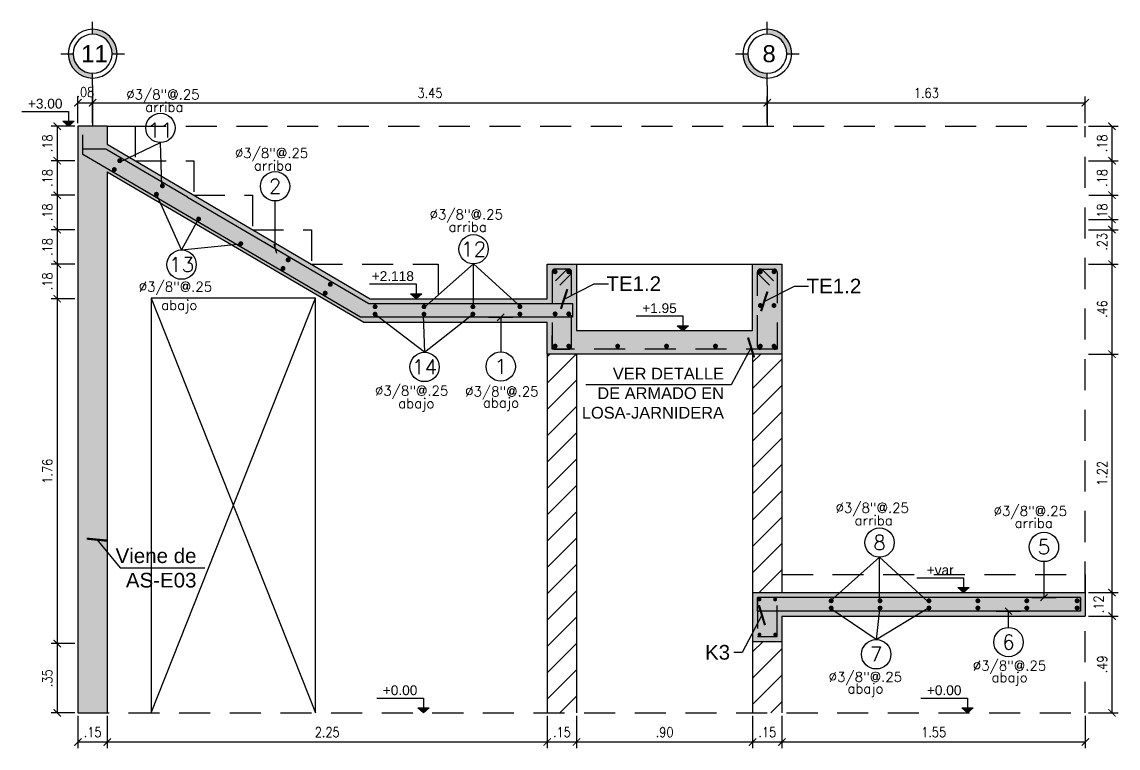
# Model space of a CAD drawing. Header units: millimetres. Extents: x -0.4 to 53.2, y 4.5 to 34.5.
# Drawn here: x 10.39 to 15.99, y 26.16 to 29.87 of the extents above; entities that cross this region are included whole.
import ezdxf
from ezdxf.enums import TextEntityAlignment as Align

# ---------------------------------------------------------------- set-up
doc = ezdxf.new("R2010")
doc.units = ezdxf.units.MM
doc.header["$LTSCALE"] = 0.05
doc.linetypes.add('DASHDOT2', pattern=[12.7, 6.35, -3.175, 0, -3.175])
doc.linetypes.add('HIDDEN2', pattern=[4.7625, 3.175, -1.5875])
for name, color, linetype in [('ACHURADO', 1, 'Continuous'), ('ACOTADO', 2, 'Continuous'), ('CANT_INVIS', 2, 'HIDDEN2'), ('CANT_VIS', 3, 'Continuous'), ('CONT_CORTE', 4, 'Continuous'), ('EJES', 1, 'DASHDOT2'), ('TEXTO_REFUERZO', 3, 'Continuous'), ('TXT_IND', 2, 'Continuous')]:
    doc.layers.add(name, color=color, linetype=linetype)
doc.styles.add('ACOTAMIENTOS', font='romans.shx', dxfattribs={"width": 0.85})
doc.styles.add('ARIAL', font='arial.ttf')
doc.styles.get("Standard").update_dxf_attribs({"font": 'romans.shx'})
doc.dimstyles.new('ACOTA_25', dxfattribs={"dimscale": 0.025, "dimtxt": 2, "dimasz": 1.5, "dimexe": 1.25, "dimexo": 0.625, "dimgap": 1, "dimtad": 1, "dimzin": 4, "dimdsep": 46, "dimtxsty": 'ACOTAMIENTOS', "dimblk1": 'ARCHTICK', "dimblk2": 'ARCHTICK', "dimsah": 1, "dimcen": 1.5, "dimclrd": 1, "dimclre": 1, "dimclrt": 256, "dimadec": 0, "dimazin": 0, "dimtfac": 1, "dimtofl": 0, "dimtmove": 2, "dimatfit": 3, "dimldrblk": 'ARCHTICK', "dimfxl": 0, "dimtolj": 1, "dimtzin": 0, "dimarcsym": 0})

# ---------------------------------------------------------------- blocks, each defined once
blk = doc.blocks.new('_ARCHTICK')
at = {"color": 0, "linetype": 'ByBlock', "const_width": 0.15}
blk.add_lwpolyline([(-0.5, -0.5), (0.5, 0.5)], dxfattribs=at)
blk = doc.blocks.new('*D297')
at = {"layer": 'ACOTADO', "color": 1, "lineweight": -2}
for p, q in [((10.6734, 26.3228), (10.6734, 26.1581)), ((10.8234, 26.3228), (10.8234, 26.1581)), ((10.6734, 26.1893), (10.8234, 26.1893))]:
    blk.add_line(p, q, dxfattribs=at)
at = {"layer": 'DEFPOINTS', "color": 0}
for p in [(10.6734, 26.3384), (10.8234, 26.3384), (10.8234, 26.1893)]:
    blk.add_point(p, dxfattribs=at)
at = {"layer": 'ACOTADO', "color": 1, "lineweight": -2, "xscale": 0.03750000000000001, "yscale": 0.03750000000000001, "zscale": 0.03750000000000001, "rotation": 180}
blk.add_blockref('_ARCHTICK', (10.6734, 26.1893), dxfattribs=at)
at = {"layer": 'ACOTADO', "color": 1, "lineweight": -2, "xscale": 0.03750000000000001, "yscale": 0.03750000000000001, "zscale": 0.03750000000000001}
blk.add_blockref('_ARCHTICK', (10.8234, 26.1893), dxfattribs=at)
at = {"layer": 'ACOTADO', "insert": (10.7484, 26.2393), "char_height": 0.05, "attachment_point": 5, "style": 'ACOTAMIENTOS'}
blk.add_mtext('\\A1;.15', dxfattribs=at)
blk = doc.blocks.new('*D298')
at = {"layer": 'ACOTADO', "color": 1, "lineweight": -2}
for p, q in [((10.8234, 26.3228), (10.8234, 26.1581)), ((13.0719, 26.3228), (13.0719, 26.1581)), ((10.8234, 26.1893), (13.0719, 26.1893))]:
    blk.add_line(p, q, dxfattribs=at)
at = {"layer": 'DEFPOINTS', "color": 0}
for p in [(10.8234, 26.3384), (13.0719, 26.3384), (13.0719, 26.1893)]:
    blk.add_point(p, dxfattribs=at)
at = {"layer": 'ACOTADO', "color": 1, "lineweight": -2, "xscale": 0.03750000000000001, "yscale": 0.03750000000000001, "zscale": 0.03750000000000001, "rotation": 180}
blk.add_blockref('_ARCHTICK', (10.8234, 26.1893), dxfattribs=at)
at = {"layer": 'ACOTADO', "color": 1, "lineweight": -2, "xscale": 0.03750000000000001, "yscale": 0.03750000000000001, "zscale": 0.03750000000000001}
blk.add_blockref('_ARCHTICK', (13.0719, 26.1893), dxfattribs=at)
at = {"layer": 'ACOTADO', "insert": (11.9476, 26.2393), "char_height": 0.05, "attachment_point": 5, "style": 'ACOTAMIENTOS'}
blk.add_mtext('\\A1;2.25', dxfattribs=at)
blk = doc.blocks.new('*D299')
at = {"layer": 'ACOTADO', "color": 1, "lineweight": -2}
for p, q in [((13.0719, 26.3228), (13.0719, 26.1581)), ((13.2219, 26.3228), (13.2219, 26.1581)), ((13.0719, 26.1893), (13.2219, 26.1893))]:
    blk.add_line(p, q, dxfattribs=at)
at = {"layer": 'DEFPOINTS', "color": 0}
for p in [(13.0719, 26.3384), (13.2219, 26.3384), (13.2219, 26.1893)]:
    blk.add_point(p, dxfattribs=at)
at = {"layer": 'ACOTADO', "color": 1, "lineweight": -2, "xscale": 0.03750000000000001, "yscale": 0.03750000000000001, "zscale": 0.03750000000000001, "rotation": 180}
blk.add_blockref('_ARCHTICK', (13.0719, 26.1893), dxfattribs=at)
at = {"layer": 'ACOTADO', "color": 1, "lineweight": -2, "xscale": 0.03750000000000001, "yscale": 0.03750000000000001, "zscale": 0.03750000000000001}
blk.add_blockref('_ARCHTICK', (13.2219, 26.1893), dxfattribs=at)
at = {"layer": 'ACOTADO', "insert": (13.1469, 26.2393), "char_height": 0.05, "attachment_point": 5, "style": 'ACOTAMIENTOS'}
blk.add_mtext('\\A1;.15', dxfattribs=at)
blk = doc.blocks.new('*D300')
at = {"layer": 'ACOTADO', "color": 1, "lineweight": -2}
for p, q in [((13.2219, 26.3228), (13.2219, 26.1581)), ((14.1221, 26.3228), (14.1221, 26.1581)), ((13.2219, 26.1893), (14.1221, 26.1893))]:
    blk.add_line(p, q, dxfattribs=at)
at = {"layer": 'DEFPOINTS', "color": 0}
for p in [(13.2219, 26.3384), (14.1221, 26.3384), (14.1221, 26.1893)]:
    blk.add_point(p, dxfattribs=at)
at = {"layer": 'ACOTADO', "color": 1, "lineweight": -2, "xscale": 0.03750000000000001, "yscale": 0.03750000000000001, "zscale": 0.03750000000000001, "rotation": 180}
blk.add_blockref('_ARCHTICK', (13.2219, 26.1893), dxfattribs=at)
at = {"layer": 'ACOTADO', "color": 1, "lineweight": -2, "xscale": 0.03750000000000001, "yscale": 0.03750000000000001, "zscale": 0.03750000000000001}
blk.add_blockref('_ARCHTICK', (14.1221, 26.1893), dxfattribs=at)
at = {"layer": 'ACOTADO', "insert": (13.672, 26.2393), "char_height": 0.05, "attachment_point": 5, "style": 'ACOTAMIENTOS'}
blk.add_mtext('\\A1;.90', dxfattribs=at)
blk = doc.blocks.new('*D301')
at = {"layer": 'ACOTADO', "color": 1, "lineweight": -2}
for p, q in [((14.1221, 26.3228), (14.1221, 26.1581)), ((14.2721, 26.3228), (14.2721, 26.1581)), ((14.1221, 26.1893), (14.2721, 26.1893))]:
    blk.add_line(p, q, dxfattribs=at)
at = {"layer": 'DEFPOINTS', "color": 0}
for p in [(14.1221, 26.3384), (14.2721, 26.3384), (14.2721, 26.1893)]:
    blk.add_point(p, dxfattribs=at)
at = {"layer": 'ACOTADO', "color": 1, "lineweight": -2, "xscale": 0.03750000000000001, "yscale": 0.03750000000000001, "zscale": 0.03750000000000001, "rotation": 180}
blk.add_blockref('_ARCHTICK', (14.1221, 26.1893), dxfattribs=at)
at = {"layer": 'ACOTADO', "color": 1, "lineweight": -2, "xscale": 0.03750000000000001, "yscale": 0.03750000000000001, "zscale": 0.03750000000000001}
blk.add_blockref('_ARCHTICK', (14.2721, 26.1893), dxfattribs=at)
at = {"layer": 'ACOTADO', "insert": (14.1971, 26.2393), "char_height": 0.05, "attachment_point": 5, "style": 'ACOTAMIENTOS'}
blk.add_mtext('\\A1;.15', dxfattribs=at)
blk = doc.blocks.new('*D302')
at = {"layer": 'ACOTADO', "color": 1, "lineweight": -2}
for p, q in [((14.2721, 26.3228), (14.2721, 26.1581)), ((15.8228, 26.3228), (15.8228, 26.1581)), ((14.2721, 26.1893), (15.8228, 26.1893))]:
    blk.add_line(p, q, dxfattribs=at)
at = {"layer": 'DEFPOINTS', "color": 0}
for p in [(14.2721, 26.3384), (15.8228, 26.3384), (15.8228, 26.1893)]:
    blk.add_point(p, dxfattribs=at)
at = {"layer": 'ACOTADO', "color": 1, "lineweight": -2, "xscale": 0.03750000000000001, "yscale": 0.03750000000000001, "zscale": 0.03750000000000001, "rotation": 180}
blk.add_blockref('_ARCHTICK', (14.2721, 26.1893), dxfattribs=at)
at = {"layer": 'ACOTADO', "color": 1, "lineweight": -2, "xscale": 0.03750000000000001, "yscale": 0.03750000000000001, "zscale": 0.03750000000000001}
blk.add_blockref('_ARCHTICK', (15.8228, 26.1893), dxfattribs=at)
at = {"layer": 'ACOTADO', "insert": (15.0475, 26.2393), "char_height": 0.05, "attachment_point": 5, "style": 'ACOTAMIENTOS'}
blk.add_mtext('\\A1;1.55', dxfattribs=at)
blk = doc.blocks.new('*D303')
at = {"layer": 'ACOTADO', "color": 1, "lineweight": -2}
for p, q in [((15.8384, 29.3384), (15.9902, 29.3384)), ((15.959, 29.3384), (15.959, 29.162)), ((15.8384, 29.162), (15.9902, 29.162))]:
    blk.add_line(p, q, dxfattribs=at)
at = {"layer": 'DEFPOINTS', "color": 0}
for p in [(15.8228, 29.3384), (15.8228, 29.162), (15.959, 29.162)]:
    blk.add_point(p, dxfattribs=at)
at = {"layer": 'ACOTADO', "color": 1, "lineweight": -2, "xscale": 0.03750000000000001, "yscale": 0.03750000000000001, "zscale": 0.03750000000000001}
for p, rotation in [((15.959, 29.3384), 90), ((15.959, 29.162), 270)]:
    blk.add_blockref('_ARCHTICK', p, dxfattribs=dict(at, rotation=rotation))
at = {"layer": 'ACOTADO', "insert": (15.909, 29.2502), "char_height": 0.05, "attachment_point": 5, "rotation": 90, "style": 'ACOTAMIENTOS'}
blk.add_mtext('\\A1;.18', dxfattribs=at)
blk = doc.blocks.new('*D225')
at = {"layer": 'ACOTADO', "color": 1, "lineweight": -2}
for p, q in [((15.8384, 29.162), (15.9902, 29.162)), ((15.959, 29.162), (15.959, 28.9856)), ((15.8413, 28.9856), (15.9902, 28.9856))]:
    blk.add_line(p, q, dxfattribs=at)
at = {"layer": 'DEFPOINTS', "color": 0}
for p in [(15.8228, 29.162), (15.8257, 28.9856), (15.959, 28.9856)]:
    blk.add_point(p, dxfattribs=at)
at = {"layer": 'ACOTADO', "color": 1, "lineweight": -2, "xscale": 0.03750000000000001, "yscale": 0.03750000000000001, "zscale": 0.03750000000000001}
for p, rotation in [((15.959, 29.162), 90), ((15.959, 28.9856), 270)]:
    blk.add_blockref('_ARCHTICK', p, dxfattribs=dict(at, rotation=rotation))
at = {"layer": 'ACOTADO', "insert": (15.909, 29.0738), "char_height": 0.05, "attachment_point": 5, "rotation": 90, "style": 'ACOTAMIENTOS'}
blk.add_mtext('\\A1;.18', dxfattribs=at)
blk = doc.blocks.new('*D226')
at = {"layer": 'ACOTADO', "color": 1, "lineweight": -2}
for p, q in [((15.8413, 28.9856), (15.9902, 28.9856)), ((15.959, 28.9856), (15.959, 28.8092)), ((15.8384, 28.8092), (15.9902, 28.8092))]:
    blk.add_line(p, q, dxfattribs=at)
at = {"layer": 'DEFPOINTS', "color": 0}
for p in [(15.8257, 28.9856), (15.8228, 28.8092), (15.959, 28.8092)]:
    blk.add_point(p, dxfattribs=at)
at = {"layer": 'ACOTADO', "color": 1, "lineweight": -2, "xscale": 0.03750000000000001, "yscale": 0.03750000000000001, "zscale": 0.03750000000000001}
for p, rotation in [((15.959, 28.9856), 90), ((15.959, 28.8092), 270)]:
    blk.add_blockref('_ARCHTICK', p, dxfattribs=dict(at, rotation=rotation))
at = {"layer": 'ACOTADO', "insert": (15.909, 28.8974), "char_height": 0.05, "attachment_point": 5, "rotation": 90, "style": 'ACOTAMIENTOS'}
blk.add_mtext('\\A1;.18', dxfattribs=at)
blk = doc.blocks.new('*D304')
at = {"layer": 'ACOTADO', "color": 1, "lineweight": -2}
for p, q in [((15.8384, 28.8614), (15.9902, 28.8614)), ((15.959, 28.8614), (15.959, 28.6328)), ((15.8384, 28.6328), (15.9902, 28.6328))]:
    blk.add_line(p, q, dxfattribs=at)
at = {"layer": 'DEFPOINTS', "color": 0}
for p in [(15.8228, 28.8614), (15.8228, 28.6328), (15.959, 28.6328)]:
    blk.add_point(p, dxfattribs=at)
at = {"layer": 'ACOTADO', "color": 1, "lineweight": -2, "xscale": 0.03750000000000001, "yscale": 0.03750000000000001, "zscale": 0.03750000000000001}
for p, rotation in [((15.959, 28.8614), 90), ((15.959, 28.6328), 270)]:
    blk.add_blockref('_ARCHTICK', p, dxfattribs=dict(at, rotation=rotation))
at = {"layer": 'ACOTADO', "insert": (15.909, 28.7471), "char_height": 0.05, "attachment_point": 5, "rotation": 90, "style": 'ACOTAMIENTOS'}
blk.add_mtext('\\A1;.23', dxfattribs=at)
blk = doc.blocks.new('*D227')
at = {"layer": 'ACOTADO', "color": 1, "lineweight": -2}
for p, q in [((15.8384, 28.6328), (15.9902, 28.6328)), ((15.959, 28.6328), (15.959, 28.1725)), ((15.8384, 28.1725), (15.9902, 28.1725))]:
    blk.add_line(p, q, dxfattribs=at)
at = {"layer": 'DEFPOINTS', "color": 0}
for p in [(15.8228, 28.6328), (15.8228, 28.1725), (15.959, 28.1725)]:
    blk.add_point(p, dxfattribs=at)
at = {"layer": 'ACOTADO', "color": 1, "lineweight": -2, "xscale": 0.03750000000000001, "yscale": 0.03750000000000001, "zscale": 0.03750000000000001}
for p, rotation in [((15.959, 28.6328), 90), ((15.959, 28.1725), 270)]:
    blk.add_blockref('_ARCHTICK', p, dxfattribs=dict(at, rotation=rotation))
at = {"layer": 'ACOTADO', "insert": (15.909, 28.4027), "char_height": 0.05, "attachment_point": 5, "rotation": 90, "style": 'ACOTAMIENTOS'}
blk.add_mtext('\\A1;.46', dxfattribs=at)
blk = doc.blocks.new('*D305')
at = {"layer": 'ACOTADO', "color": 1, "lineweight": -2}
for p, q in [((10.6578, 29.3384), (10.5361, 29.3384)), ((10.5673, 29.3384), (10.5673, 29.162)), ((10.6578, 29.162), (10.5361, 29.162))]:
    blk.add_line(p, q, dxfattribs=at)
at = {"layer": 'DEFPOINTS', "color": 0}
for p in [(10.6734, 29.3384), (10.5673, 29.162), (10.6734, 29.162)]:
    blk.add_point(p, dxfattribs=at)
at = {"layer": 'ACOTADO', "color": 1, "lineweight": -2, "xscale": 0.03750000000000001, "yscale": 0.03750000000000001, "zscale": 0.03750000000000001}
for p, rotation in [((10.5673, 29.3384), 90), ((10.5673, 29.162), 270)]:
    blk.add_blockref('_ARCHTICK', p, dxfattribs=dict(at, rotation=rotation))
at = {"layer": 'ACOTADO', "insert": (10.5173, 29.2502), "char_height": 0.05, "attachment_point": 5, "rotation": 90, "style": 'ACOTAMIENTOS'}
blk.add_mtext('\\A1;.18', dxfattribs=at)
blk = doc.blocks.new('*D228')
at = {"layer": 'ACOTADO', "color": 1, "lineweight": -2}
for p, q in [((10.6578, 29.162), (10.5361, 29.162)), ((10.5673, 29.162), (10.5673, 28.9856)), ((10.6578, 28.9856), (10.5361, 28.9856))]:
    blk.add_line(p, q, dxfattribs=at)
at = {"layer": 'DEFPOINTS', "color": 0}
for p in [(10.6734, 29.162), (10.5673, 28.9856), (10.6734, 28.9856)]:
    blk.add_point(p, dxfattribs=at)
at = {"layer": 'ACOTADO', "color": 1, "lineweight": -2, "xscale": 0.03750000000000001, "yscale": 0.03750000000000001, "zscale": 0.03750000000000001}
for p, rotation in [((10.5673, 29.162), 90), ((10.5673, 28.9856), 270)]:
    blk.add_blockref('_ARCHTICK', p, dxfattribs=dict(at, rotation=rotation))
at = {"layer": 'ACOTADO', "insert": (10.5173, 29.0738), "char_height": 0.05, "attachment_point": 5, "rotation": 90, "style": 'ACOTAMIENTOS'}
blk.add_mtext('\\A1;.18', dxfattribs=at)
blk = doc.blocks.new('*D229')
at = {"layer": 'ACOTADO', "color": 1, "lineweight": -2}
for p, q in [((10.6578, 28.9856), (10.5361, 28.9856)), ((10.5673, 28.9856), (10.5673, 28.8092)), ((10.6578, 28.8092), (10.5361, 28.8092))]:
    blk.add_line(p, q, dxfattribs=at)
at = {"layer": 'DEFPOINTS', "color": 0}
for p in [(10.6734, 28.9856), (10.5673, 28.8092), (10.6734, 28.8092)]:
    blk.add_point(p, dxfattribs=at)
at = {"layer": 'ACOTADO', "color": 1, "lineweight": -2, "xscale": 0.03750000000000001, "yscale": 0.03750000000000001, "zscale": 0.03750000000000001}
for p, rotation in [((10.5673, 28.9856), 90), ((10.5673, 28.8092), 270)]:
    blk.add_blockref('_ARCHTICK', p, dxfattribs=dict(at, rotation=rotation))
at = {"layer": 'ACOTADO', "insert": (10.5173, 28.8974), "char_height": 0.05, "attachment_point": 5, "rotation": 90, "style": 'ACOTAMIENTOS'}
blk.add_mtext('\\A1;.18', dxfattribs=at)
blk = doc.blocks.new('*D230')
at = {"layer": 'ACOTADO', "color": 1, "lineweight": -2}
for p, q in [((10.6578, 28.8092), (10.5361, 28.8092)), ((10.5673, 28.8092), (10.5673, 28.6328)), ((10.6578, 28.6328), (10.5361, 28.6328))]:
    blk.add_line(p, q, dxfattribs=at)
at = {"layer": 'DEFPOINTS', "color": 0}
for p in [(10.6734, 28.8092), (10.5673, 28.6328), (10.6734, 28.6328)]:
    blk.add_point(p, dxfattribs=at)
at = {"layer": 'ACOTADO', "color": 1, "lineweight": -2, "xscale": 0.03750000000000001, "yscale": 0.03750000000000001, "zscale": 0.03750000000000001}
for p, rotation in [((10.5673, 28.8092), 90), ((10.5673, 28.6328), 270)]:
    blk.add_blockref('_ARCHTICK', p, dxfattribs=dict(at, rotation=rotation))
at = {"layer": 'ACOTADO', "insert": (10.5173, 28.721), "char_height": 0.05, "attachment_point": 5, "rotation": 90, "style": 'ACOTAMIENTOS'}
blk.add_mtext('\\A1;.18', dxfattribs=at)
blk = doc.blocks.new('*D231')
at = {"layer": 'ACOTADO', "color": 1, "lineweight": -2}
for p, q in [((10.6578, 28.6328), (10.5361, 28.6328)), ((10.5673, 28.6328), (10.5673, 28.4564)), ((10.6578, 28.4564), (10.5361, 28.4564))]:
    blk.add_line(p, q, dxfattribs=at)
at = {"layer": 'DEFPOINTS', "color": 0}
for p in [(10.6734, 28.6328), (10.5673, 28.4564), (10.6734, 28.4564)]:
    blk.add_point(p, dxfattribs=at)
at = {"layer": 'ACOTADO', "color": 1, "lineweight": -2, "xscale": 0.03750000000000001, "yscale": 0.03750000000000001, "zscale": 0.03750000000000001}
for p, rotation in [((10.5673, 28.6328), 90), ((10.5673, 28.4564), 270)]:
    blk.add_blockref('_ARCHTICK', p, dxfattribs=dict(at, rotation=rotation))
at = {"layer": 'ACOTADO', "insert": (10.5173, 28.5446), "char_height": 0.05, "attachment_point": 5, "rotation": 90, "style": 'ACOTAMIENTOS'}
blk.add_mtext('\\A1;.18', dxfattribs=at)
blk = doc.blocks.new('*D232')
at = {"layer": 'ACOTADO', "color": 1, "lineweight": -2}
for p, q in [((10.6578, 28.4564), (10.5361, 28.4564)), ((10.5673, 28.4564), (10.5673, 26.6924)), ((10.6578, 26.6924), (10.5361, 26.6924))]:
    blk.add_line(p, q, dxfattribs=at)
at = {"layer": 'DEFPOINTS', "color": 0}
for p in [(10.6734, 28.4564), (10.5673, 26.6924), (10.6734, 26.6924)]:
    blk.add_point(p, dxfattribs=at)
at = {"layer": 'ACOTADO', "color": 1, "lineweight": -2, "xscale": 0.03750000000000001, "yscale": 0.03750000000000001, "zscale": 0.03750000000000001}
for p, rotation in [((10.5673, 28.4564), 90), ((10.5673, 26.6924), 270)]:
    blk.add_blockref('_ARCHTICK', p, dxfattribs=dict(at, rotation=rotation))
at = {"layer": 'ACOTADO', "insert": (10.5173, 27.5744), "char_height": 0.05, "attachment_point": 5, "rotation": 90, "style": 'ACOTAMIENTOS'}
blk.add_mtext('\\A1;1.76', dxfattribs=at)
blk = doc.blocks.new('*D233')
at = {"layer": 'ACOTADO', "color": 1, "lineweight": -2}
for p, q in [((10.6578, 26.6924), (10.5361, 26.6924)), ((10.5673, 26.6924), (10.5673, 26.3384)), ((10.6578, 26.3384), (10.5361, 26.3384))]:
    blk.add_line(p, q, dxfattribs=at)
at = {"layer": 'DEFPOINTS', "color": 0}
for p in [(10.6734, 26.6924), (10.5673, 26.3384), (10.6734, 26.3384)]:
    blk.add_point(p, dxfattribs=at)
at = {"layer": 'ACOTADO', "color": 1, "lineweight": -2, "xscale": 0.03750000000000001, "yscale": 0.03750000000000001, "zscale": 0.03750000000000001}
for p, rotation in [((10.5673, 26.6924), 90), ((10.5673, 26.3384), 270)]:
    blk.add_blockref('_ARCHTICK', p, dxfattribs=dict(at, rotation=rotation))
at = {"layer": 'ACOTADO', "insert": (10.5173, 26.5154), "char_height": 0.05, "attachment_point": 5, "rotation": 90, "style": 'ACOTAMIENTOS'}
blk.add_mtext('\\A1;.35', dxfattribs=at)
blk = doc.blocks.new('Nivel-elev')
at = {"layer": 'TXT_IND'}
blk.add_hatch(color=1, dxfattribs=at).paths.add_polyline_path([(-0.058, 0.051), (0.058, 0.051), (0, 0)])
for p, q in [((0, 0), (-0.058, 0.051)), ((-0.058, 0.051), (0.058, 0.051)), ((0.058, 0.051), (0, 0))]:
    blk.add_line(p, q, dxfattribs=at)
blk.add_lwpolyline([(-0.476, 0.151), (0, 0.151), (0, 0.051)], dxfattribs=at)
blk.add_attdef('+2.85', (-0.476, 0.171), '', height=0.0975, dxfattribs=at)
blk = doc.blocks.new('COTA25')
at = {"layer": 'TEXTO_REFUERZO', "color": 1}
blk.add_line((0, -0.0625), (0, 0.0625), dxfattribs=at)
at = {"layer": 'TEXTO_REFUERZO'}
blk.add_line((-0.0177, -0.0177), (0.0177, 0.0177), dxfattribs=at)
blk = doc.blocks.new('*D315')
at = {"layer": 'ACOTADO', "color": 1, "lineweight": -2}
for p, q in [((15.8384, 28.1725), (15.9902, 28.1725)), ((15.959, 28.1725), (15.959, 26.9532)), ((15.8384, 26.9532), (15.9902, 26.9532))]:
    blk.add_line(p, q, dxfattribs=at)
at = {"layer": 'DEFPOINTS', "color": 0}
for p in [(15.8228, 28.1725), (15.8228, 26.9532), (15.959, 26.9532)]:
    blk.add_point(p, dxfattribs=at)
at = {"layer": 'ACOTADO', "color": 1, "lineweight": -2, "xscale": 0.03750000000000001, "yscale": 0.03750000000000001, "zscale": 0.03750000000000001}
for p, rotation in [((15.959, 28.1725), 90), ((15.959, 26.9532), 270)]:
    blk.add_blockref('_ARCHTICK', p, dxfattribs=dict(at, rotation=rotation))
at = {"layer": 'ACOTADO', "insert": (15.909, 27.5629), "char_height": 0.05, "attachment_point": 5, "rotation": 90, "style": 'ACOTAMIENTOS'}
blk.add_mtext('\\A1;1.22', dxfattribs=at)
blk = doc.blocks.new('*D316')
at = {"layer": 'ACOTADO', "color": 1, "lineweight": -2}
for p, q in [((15.8384, 26.9532), (15.9902, 26.9532)), ((15.959, 26.9532), (15.959, 26.8332)), ((15.8384, 26.8332), (15.9902, 26.8332))]:
    blk.add_line(p, q, dxfattribs=at)
at = {"layer": 'DEFPOINTS', "color": 0}
for p in [(15.8228, 26.9532), (15.8228, 26.8332), (15.959, 26.8332)]:
    blk.add_point(p, dxfattribs=at)
at = {"layer": 'ACOTADO', "color": 1, "lineweight": -2, "xscale": 0.03750000000000001, "yscale": 0.03750000000000001, "zscale": 0.03750000000000001}
for p, rotation in [((15.959, 26.9532), 90), ((15.959, 26.8332), 270)]:
    blk.add_blockref('_ARCHTICK', p, dxfattribs=dict(at, rotation=rotation))
at = {"layer": 'ACOTADO', "insert": (15.8907, 26.8932), "char_height": 0.05, "attachment_point": 5, "rotation": 90, "style": 'ACOTAMIENTOS'}
blk.add_mtext('\\A1;.12', dxfattribs=at)
blk = doc.blocks.new('*D317')
at = {"layer": 'ACOTADO', "color": 1, "lineweight": -2}
for p, q in [((15.8384, 26.8332), (15.9902, 26.8332)), ((15.959, 26.8332), (15.959, 26.3384)), ((15.8384, 26.3384), (15.9902, 26.3384))]:
    blk.add_line(p, q, dxfattribs=at)
at = {"layer": 'DEFPOINTS', "color": 0}
for p in [(15.8228, 26.8332), (15.8228, 26.3384), (15.959, 26.3384)]:
    blk.add_point(p, dxfattribs=at)
at = {"layer": 'ACOTADO', "color": 1, "lineweight": -2, "xscale": 0.03750000000000001, "yscale": 0.03750000000000001, "zscale": 0.03750000000000001}
for p, rotation in [((15.959, 26.8332), 90), ((15.959, 26.3384), 270)]:
    blk.add_blockref('_ARCHTICK', p, dxfattribs=dict(at, rotation=rotation))
at = {"layer": 'ACOTADO', "insert": (15.909, 26.5858), "char_height": 0.05, "attachment_point": 5, "rotation": 90, "style": 'ACOTAMIENTOS'}
blk.add_mtext('\\A1;.49', dxfattribs=at)
blk = doc.blocks.new('EJE')
at = {"layer": 'EJES', "linetype": 'Continuous'}
for points in [[(-0.25, 0), (-0.2, 0, -0.414214), (0, 0.2), (0, 0.25, 0.414214)], [(0.25, 0), (0.2, 0, -0.414214), (0, -0.2), (0, -0.25, 0.414214)]]:
    blk.add_hatch(color=256, dxfattribs=at).paths.add_polyline_path(points)
at = {"layer": 'EJES', "color": 1, "linetype": 'Continuous'}
for p, q in [((0, 0.2), (0, 0.325)), ((-0.2, 0), (-0.325, 0)), ((0.325, 0), (0.2, 0)), ((0, -0.325), (0, -0.2))]:
    blk.add_line(p, q, dxfattribs=at)
at = {"layer": 'EJES', "color": 3, "linetype": 'Continuous'}
for radius in [0.25, 0.2]:
    blk.add_circle((0, 0), radius, dxfattribs=at)
at = {"layer": 'EJES', "color": 4, "linetype": 'Continuous', "style": 'ARIAL'}
blk.add_attdef('EJE', text='', height=0.175, dxfattribs=at).set_placement((0, 0), align=Align.MIDDLE_CENTER)
blk = doc.blocks.new('*D318')
at = {"layer": 'ACOTADO', "color": 1, "lineweight": -2}
for p, q in [((10.6734, 29.3541), (10.6734, 29.4895)), ((10.7484, 29.3541), (10.7484, 29.4895)), ((10.6734, 29.4583), (10.7484, 29.4583))]:
    blk.add_line(p, q, dxfattribs=at)
at = {"layer": 'DEFPOINTS', "color": 0}
for p in [(10.7484, 29.4583), (10.6734, 29.3384), (10.7484, 29.3384)]:
    blk.add_point(p, dxfattribs=at)
at = {"layer": 'ACOTADO', "color": 1, "lineweight": -2, "xscale": 0.03750000000000001, "yscale": 0.03750000000000001, "zscale": 0.03750000000000001, "rotation": 180}
blk.add_blockref('_ARCHTICK', (10.6734, 29.4583), dxfattribs=at)
at = {"layer": 'ACOTADO', "color": 1, "lineweight": -2, "xscale": 0.03750000000000001, "yscale": 0.03750000000000001, "zscale": 0.03750000000000001}
blk.add_blockref('_ARCHTICK', (10.7484, 29.4583), dxfattribs=at)
at = {"layer": 'ACOTADO', "insert": (10.7109, 29.513), "char_height": 0.05, "attachment_point": 5, "style": 'ACOTAMIENTOS'}
blk.add_mtext('\\A1;.08', dxfattribs=at)
blk = doc.blocks.new('*D319')
at = {"layer": 'ACOTADO', "color": 1, "lineweight": -2}
for p, q in [((10.7484, 29.3541), (10.7484, 29.4895)), ((14.1971, 29.3541), (14.1971, 29.4895)), ((10.7484, 29.4583), (14.1971, 29.4583))]:
    blk.add_line(p, q, dxfattribs=at)
at = {"layer": 'DEFPOINTS', "color": 0}
for p in [(14.1971, 29.4583), (10.7484, 29.3384), (14.1971, 29.3384)]:
    blk.add_point(p, dxfattribs=at)
at = {"layer": 'ACOTADO', "color": 1, "lineweight": -2, "xscale": 0.03750000000000001, "yscale": 0.03750000000000001, "zscale": 0.03750000000000001, "rotation": 180}
blk.add_blockref('_ARCHTICK', (10.7484, 29.4583), dxfattribs=at)
at = {"layer": 'ACOTADO', "color": 1, "lineweight": -2, "xscale": 0.03750000000000001, "yscale": 0.03750000000000001, "zscale": 0.03750000000000001}
blk.add_blockref('_ARCHTICK', (14.1971, 29.4583), dxfattribs=at)
at = {"layer": 'ACOTADO', "insert": (12.4727, 29.5083), "char_height": 0.05, "attachment_point": 5, "style": 'ACOTAMIENTOS'}
blk.add_mtext('\\A1;3.45', dxfattribs=at)
blk = doc.blocks.new('*D320')
at = {"layer": 'ACOTADO', "color": 1, "lineweight": -2}
for p, q in [((14.1971, 29.3541), (14.1971, 29.4895)), ((15.8228, 29.3541), (15.8228, 29.4895)), ((14.1971, 29.4583), (15.8228, 29.4583))]:
    blk.add_line(p, q, dxfattribs=at)
at = {"layer": 'DEFPOINTS', "color": 0}
for p in [(15.8228, 29.4583), (14.1971, 29.3384), (15.8228, 29.3384)]:
    blk.add_point(p, dxfattribs=at)
at = {"layer": 'ACOTADO', "color": 1, "lineweight": -2, "xscale": 0.03750000000000001, "yscale": 0.03750000000000001, "zscale": 0.03750000000000001, "rotation": 180}
blk.add_blockref('_ARCHTICK', (14.1971, 29.4583), dxfattribs=at)
at = {"layer": 'ACOTADO', "color": 1, "lineweight": -2, "xscale": 0.03750000000000001, "yscale": 0.03750000000000001, "zscale": 0.03750000000000001}
blk.add_blockref('_ARCHTICK', (15.8228, 29.4583), dxfattribs=at)
at = {"layer": 'ACOTADO', "insert": (15.01, 29.5083), "char_height": 0.05, "attachment_point": 5, "style": 'ACOTAMIENTOS'}
blk.add_mtext('\\A1;1.63', dxfattribs=at)

msp = doc.modelspace()

# ---------------------------------------------------------------- hatches: boundary and pattern name
at = {"layer": 'ACHURADO', "ltscale": 0.2}
h = msp.add_hatch(color=254, dxfattribs=at)
h.dxf.hatch_style = 1
h.paths.add_polyline_path([(10.8234, 29.2458), (10.8234, 29.3384), (10.6734, 29.3384), (10.6734, 26.3384), (10.8234, 26.3384), (10.8234, 29.1056), (12.1351, 28.3364), (13.0719, 28.3364), (13.0719, 28.1725), (13.2218, 28.1725), (14.1221, 28.1725), (14.2721, 28.1725), (14.2721, 28.6328), (14.1221, 28.6328), (14.1221, 28.2925), (13.2218, 28.2925), (13.2218, 28.6328), (13.0719, 28.6328), (13.0719, 28.4564), (12.1671, 28.4564)])
h = msp.add_hatch(dxfattribs=at)
h.set_pattern_fill('ANSI31', color=256, scale=0.03)
h.paths.add_polyline_path([(13.2219, 28.1725), (13.0719, 28.1725), (13.0719, 26.3384), (13.2219, 26.3384)])
h = msp.add_hatch(dxfattribs=at)
h.set_pattern_fill('ANSI31', color=256, scale=0.03)
h.paths.add_polyline_path([(14.2721, 28.1725), (14.1221, 28.1725), (14.1221, 26.9532), (14.2721, 26.9532)])
h = msp.add_hatch(color=254, dxfattribs=at)
h.dxf.hatch_style = 1
h.paths.add_polyline_path([(15.8228, 26.9532), (14.1221, 26.9532), (14.1221, 26.7032), (14.2721, 26.7032), (14.2721, 26.8332), (15.8228, 26.8332)])
h = msp.add_hatch(dxfattribs=at)
h.set_pattern_fill('ANSI31', color=256, scale=0.03)
h.paths.add_polyline_path([(14.2721, 26.7032), (14.1221, 26.7032), (14.1221, 26.3384), (14.2721, 26.3384)])

# ---------------------------------------------------------------- linework, layer by layer
at = {"layer": 'CANT_INVIS', "color": 2}
for p, q in [((10.8234, 29.3384), (10.966, 29.3384)), ((10.966, 29.3384), (10.966, 29.162)), ((10.966, 29.162), (11.266, 29.162)), ((11.266, 29.162), (11.266, 28.9856)), ((11.566, 28.9856), (11.566, 28.8092))]:
    msp.add_line(p, q, dxfattribs=at)
at = {"layer": 'CANT_INVIS', "color": 6}
for p, q in [((14.2721, 27.0452), (15.8228, 27.0452)), ((15.8228, 27.0452), (15.8228, 26.9532))]:
    msp.add_line(p, q, dxfattribs=at)
at = {"layer": 'CANT_INVIS', "color": 0}
msp.add_line((10.6734, 26.3384), (15.8228, 26.3384), dxfattribs=at)
for points in [[(10.966, 29.3384), (15.8228, 29.3384)], [(15.8228, 26.9532), (15.8228, 29.3384)], [(15.8228, 26.3384), (15.8228, 26.8332)]]:
    msp.add_lwpolyline(points, dxfattribs=at)
at = {"layer": 'CANT_INVIS', "color": 2}
for points in [[(11.266, 28.9856), (11.566, 28.9856)], [(11.566, 28.8092), (11.8669, 28.8092), (11.8669, 28.6328)], [(11.8669, 28.6328), (12.5154, 28.6328), (12.5154, 28.4564)], [(14.2471, 28.2675), (14.2471, 28.1975), (13.0969, 28.1975), (13.0969, 28.2675)]]:
    msp.add_lwpolyline(points, dxfattribs=at)
for points in [[(13.1818, 28.6078), (13.1119, 28.6078, 0.414214), (13.0969, 28.5928), (13.0969, 28.2125, 0.414214), (13.1119, 28.1975), (13.1818, 28.1975, 0.414214), (13.1968, 28.2125), (13.1968, 28.5928, 0.414214)], [(14.1621, 28.6078), (14.232, 28.6078, -0.414214), (14.247, 28.5928), (14.247, 28.2125, -0.414214), (14.232, 28.1975), (14.1621, 28.1975, -0.414214), (14.1471, 28.2125), (14.1471, 28.5928, -0.414214)]]:
    msp.add_lwpolyline(points, format="xyb", close=True, dxfattribs=at)
for points, const_width in [([(13.1062, 28.594, -1), (13.1187, 28.594, -1)], 0.0125), ([(13.1759, 28.5939, -1), (13.1884, 28.5939, -1)], 0.0125), ([(14.168, 28.5939, 1), (14.1555, 28.5939, 1)], 0.0125), ([(14.2377, 28.594, 1), (14.2252, 28.594, 1)], 0.0125), ([(14.168, 28.4213, 1), (14.1555, 28.4213, 1)], 0.0125), ([(14.2377, 28.4214, 1), (14.2252, 28.4214, 1)], 0.0125), ([(13.1062, 28.3786, -1), (13.1187, 28.3786, -1)], 0.0125), ([(13.1759, 28.3785, -1), (13.1884, 28.3785, -1)], 0.0125), ([(13.1062, 28.2136, -1), (13.1187, 28.2136, -1)], 0.0125), ([(13.1759, 28.2135, -1), (13.1884, 28.2135, -1)], 0.0125), ([(13.4259, 28.2135, -1), (13.4384, 28.2135, -1)], 0.0125), ([(13.6759, 28.2135, -1), (13.6884, 28.2135, -1)], 0.0125), ([(13.9259, 28.2135, -1), (13.9384, 28.2135, -1)], 0.0125), ([(14.168, 28.2135, 1), (14.1555, 28.2135, 1)], 0.0125), ([(14.2377, 28.2136, 1), (14.2252, 28.2136, 1)], 0.0125), ([(14.1521, 26.9182, 1), (14.1621, 26.9182, 1)], 0.01), ([(14.2421, 26.9182, -1), (14.2321, 26.9182, -1)], 0.01), ([(14.1521, 26.7382, -1), (14.1621, 26.7382, -1)], 0.01), ([(14.2421, 26.7382, 1), (14.2321, 26.7382, 1)], 0.01)]:
    msp.add_lwpolyline(points, format="xyb", close=True, dxfattribs=dict(at, const_width=const_width))
for points in [[(13.1359, 28.5256), (13.1924, 28.5822, 1), (13.1712, 28.6034), (13.1146, 28.5468)], [(14.208, 28.5256), (14.1514, 28.5822, -1), (14.1727, 28.6034), (14.2292, 28.5468)]]:
    msp.add_lwpolyline(points, format="xyb", dxfattribs=at)
msp.add_lwpolyline([(14.1471, 26.7282), (14.2471, 26.7282), (14.2471, 26.9282), (14.1471, 26.9282)], close=True, dxfattribs=at)
at = {"layer": 'CANT_VIS'}
msp.add_line((13.2218, 28.6328), (14.1221, 28.6328), dxfattribs=at)
at = {"layer": 'CANT_VIS', "color": 1}
for p, q in [((11.0479, 26.3384), (11.8877, 28.4584)), ((11.0479, 28.4584), (11.8877, 26.3384))]:
    msp.add_line(p, q, dxfattribs=at)
at = {"layer": 'CANT_VIS'}
for points in [[(11.0479, 28.4584), (11.0479, 26.3384)], [(11.8877, 26.3384), (11.8877, 28.4584), (11.0479, 28.4584)]]:
    msp.add_lwpolyline(points, dxfattribs=at)
at = {"layer": 'CONT_CORTE'}
for p, q in [((10.6734, 29.3384), (10.6734, 26.3384)), ((10.8234, 29.3384), (10.6734, 29.3384)), ((10.8234, 29.3384), (10.8234, 29.2458)), ((10.8234, 29.2458), (12.1671, 28.4564)), ((10.8234, 29.1056), (12.1351, 28.3364)), ((10.8234, 29.1056), (10.8234, 26.3384)), ((12.1351, 28.3364), (13.0719, 28.3364)), ((14.1221, 28.2925), (13.2218, 28.2925)), ((14.1221, 28.1725), (13.0719, 28.1725)), ((13.0719, 28.1725), (13.0719, 26.3384)), ((13.2219, 28.1725), (13.2219, 26.3384)), ((14.1221, 28.1725), (14.1221, 26.3384)), ((14.2721, 28.1725), (14.2721, 26.9532)), ((14.1221, 26.9532), (15.8228, 26.9532)), ((15.8228, 26.9532), (15.8228, 26.8332)), ((14.2721, 26.8332), (15.8228, 26.8332)), ((14.2721, 26.8332), (14.2721, 26.3384)), ((14.1221, 26.7032), (14.2721, 26.7032))]:
    msp.add_line(p, q, dxfattribs=at)
for points in [[(13.0719, 28.4564), (13.0719, 28.6328), (13.2218, 28.6328), (13.2218, 28.2925)], [(14.1221, 28.2925), (14.1221, 28.6328), (14.2721, 28.6328), (14.2721, 28.1725), (14.1221, 28.1725)], [(12.1671, 28.4564), (13.0719, 28.4564)], [(13.2218, 28.1725), (13.0719, 28.1725), (13.0719, 28.3364)]]:
    msp.add_lwpolyline(points, dxfattribs=at)
at = {"layer": 'EJES'}
for p, q in [((10.7484, 29.5467), (10.7484, 29.3384)), ((14.1971, 29.5467), (14.1971, 29.3384))]:
    msp.add_line(p, q, dxfattribs=at)
at = {"layer": 'TEXTO_REFUERZO', "color": 1}
for p, q in [((10.8887, 29.157), (11.0951, 29.2544)), ((11.1013, 29.0326), (11.0951, 29.2544)), ((11.2033, 28.7054), (11.0746, 28.9904)), ((11.6813, 28.7129), (11.6813, 28.956)), ((11.2903, 28.8639), (11.2033, 28.7054)), ((11.2033, 28.7054), (11.506, 28.7375)), ((12.6958, 28.6344), (12.4421, 28.409)), ((12.6947, 28.4161), (12.6958, 28.6344)), ((12.6958, 28.6344), (12.9421, 28.409)), ((12.4452, 28.1821), (12.1861, 28.3799)), ((12.4387, 28.3728), (12.4452, 28.1821)), ((12.4452, 28.1821), (12.6921, 28.3772)), ((12.8347, 28.3614), (12.8347, 28.1845)), ((14.7709, 27.1338), (14.5173, 26.9084)), ((14.7699, 26.9155), (14.7709, 27.1338)), ((14.7709, 27.1338), (15.0173, 26.9084)), ((15.6114, 27.1115), (15.6114, 26.9282)), ((14.7537, 26.7126), (14.5173, 26.8736)), ((14.7537, 26.7126), (15.0173, 26.8736)), ((14.7699, 26.8665), (14.7537, 26.7126)), ((15.4301, 26.775), (15.4301, 26.8582))]:
    msp.add_line(p, q, dxfattribs=at)
at = {"layer": 'TEXTO_REFUERZO', "color": 6}
for p, q in [((11.2329, 28.9762), (12.1603, 28.4314)), ((12.1603, 28.4314), (13.2018, 28.4314))]:
    msp.add_line(p, q, dxfattribs=at)
at = {"layer": 'TEXTO_REFUERZO', "color": 5}
msp.add_line((13.2018, 28.4314), (13.2018, 28.3614), dxfattribs=at)
for points in [[(13.2018, 28.3614), (12.1175, 28.3614), (10.6984, 29.1935), (10.6984, 29.2935)], [(15.7978, 26.9282), (15.7978, 26.8582), (14.1471, 26.8582), (14.1471, 26.9282)]]:
    msp.add_lwpolyline(points, dxfattribs=at)
at = {"layer": 'TEXTO_REFUERZO', "color": 6}
for points in [[(11.2329, 28.9762), (10.8166, 29.2208), (10.6984, 29.2208)], [(15.7978, 26.8582), (15.7978, 26.9282), (14.1471, 26.9282), (14.1471, 26.8582)]]:
    msp.add_lwpolyline(points, dxfattribs=at)
at = {"layer": 'TEXTO_REFUERZO', "color": 1, "const_width": 0.0125}
for points in [[(10.8804, 29.162, -1), (10.8929, 29.162, -1)], [(10.853, 29.1167, -1), (10.8655, 29.1167, -1)], [(11.0988, 29.0333, -1), (11.1113, 29.0333, -1)], [(11.0684, 28.9904, -1), (11.0809, 28.9904, -1)], [(11.284, 28.8639, -1), (11.2965, 28.8639, -1)], [(11.4997, 28.7375, -1), (11.5122, 28.7375, -1)], [(11.7417, 28.655, -1), (11.7542, 28.655, -1)], [(11.7154, 28.611, -1), (11.7279, 28.611, -1)], [(11.9569, 28.5299, -1), (11.9694, 28.5299, -1)], [(11.931, 28.4846, -1), (11.9435, 28.4846, -1)], [(12.1859, 28.4153, -1), (12.1984, 28.4153, -1)], [(12.4359, 28.4153, -1), (12.4484, 28.4153, -1)], [(12.6859, 28.4153, -1), (12.6984, 28.4153, -1)], [(12.9263, 28.4153, -1), (12.9388, 28.4153, -1)], [(12.1859, 28.3772, -1), (12.1984, 28.3772, -1)], [(12.4359, 28.3772, -1), (12.4484, 28.3772, -1)], [(12.6859, 28.3772, -1), (12.6984, 28.3772, -1)], [(12.9263, 28.3772, -1), (12.9388, 28.3772, -1)], [(14.5298, 26.9113, 1), (14.5173, 26.9113, 1)], [(14.7798, 26.9113, 1), (14.7673, 26.9113, 1)], [(15.0298, 26.9113, 1), (15.0173, 26.9113, 1)], [(15.2798, 26.9113, 1), (15.2673, 26.9113, 1)], [(15.5298, 26.9113, 1), (15.5173, 26.9113, 1)], [(15.7869, 26.9113, 1), (15.7744, 26.9113, 1)], [(14.5298, 26.8746, 1), (14.5173, 26.8746, 1)], [(14.7798, 26.8746, 1), (14.7673, 26.8746, 1)], [(15.0298, 26.8746, 1), (15.0173, 26.8746, 1)], [(15.2798, 26.8746, 1), (15.2673, 26.8746, 1)], [(15.5298, 26.8746, 1), (15.5173, 26.8746, 1)], [(15.7869, 26.8746, 1), (15.7744, 26.8746, 1)]]:
    msp.add_lwpolyline(points, format="xyb", close=True, dxfattribs=at)
at = {"layer": 'TEXTO_REFUERZO', "color": 6}
for centre in [(11.0951, 29.3294), (11.6813, 29.031), (12.6958, 28.7094), (14.7709, 27.2088), (15.6114, 27.1865)]:
    msp.add_circle(centre, 0.075, dxfattribs=at)
at = {"layer": 'TEXTO_REFUERZO', "color": 3}
for centre in [(11.2033, 28.6304), (12.8347, 28.1095), (12.4452, 28.1071), (15.4301, 26.7), (14.7537, 26.6376)]:
    msp.add_circle(centre, 0.075, dxfattribs=at)

# ---------------------------------------------------------------- block references
at = {"layer": 'ACHURADO'}
for p, rotation in [((11.6813, 28.7129), 239.5682465888899), ((15.4301, 26.8582), 270.0000000000002)]:
    msp.add_blockref('COTA25', p, dxfattribs=dict(at, rotation=rotation))
at = {"layer": 'ACHURADO', "xscale": -1, "rotation": 269.9999999999998}
for p in [(12.8347, 28.3614), (15.6114, 26.9282)]:
    msp.add_blockref('COTA25', p, dxfattribs=at)
at = {"layer": 'EJES'}
ref = msp.add_blockref('EJE', (10.7484, 29.7092), dxfattribs=dict(at, xscale=-0.5, yscale=0.5, zscale=0.5))
ref.add_attrib('EJE', '11', dxfattribs={"color": 4, "linetype": 'Continuous', "height": 0.0875, "style": 'ARIAL'}).set_placement((10.7575, 29.7092), align=Align.MIDDLE_CENTER)
ref = msp.add_blockref('EJE', (14.1971, 29.7092), dxfattribs=dict(at, xscale=-0.5, yscale=0.5, zscale=0.5))
ref.add_attrib('EJE', '8', dxfattribs={"color": 4, "linetype": 'Continuous', "height": 0.0875, "style": 'ARIAL'}).set_placement((14.2063, 29.7092), align=Align.MIDDLE_CENTER)
at = {"layer": 'TXT_IND'}
ref = msp.add_blockref('Nivel-elev', (10.6249, 29.3384), dxfattribs=dict(at, xscale=0.5, yscale=0.5, zscale=0.5))
ref.add_attrib('+2.85', '+3.00', dxfattribs={"height": 0.05, "style": 'ARIAL'}).set_placement((10.5059, 29.4138), align=Align.BOTTOM_CENTER)
ref = msp.add_blockref('Nivel-elev', (12.4019, 28.4564), dxfattribs=dict(at, xscale=0.5, yscale=0.5, zscale=0.5))
ref.add_attrib('+2.85', '+2.118', dxfattribs={"height": 0.05, "style": 'ARIAL'}).set_placement((12.2829, 28.5318), align=Align.BOTTOM_CENTER)
ref = msp.add_blockref('Nivel-elev', (13.7649, 28.2925), dxfattribs=dict(at, xscale=0.5, yscale=0.5, zscale=0.5))
ref.add_attrib('+2.85', '+1.95', dxfattribs={"height": 0.05, "style": 'ARIAL'}).set_placement((13.646, 28.3679), align=Align.BOTTOM_CENTER)
ref = msp.add_blockref('Nivel-elev', (15.1999, 26.9532), dxfattribs=dict(at, xscale=0.5, yscale=0.5, zscale=0.5))
ref.add_attrib('+2.85', '+var', dxfattribs={"height": 0.05, "style": 'ARIAL'}).set_placement((15.0809, 27.0285), align=Align.BOTTOM_CENTER)
ref = msp.add_blockref('Nivel-elev', (12.439, 26.3384), dxfattribs=dict(at, xscale=0.5, yscale=0.5, zscale=0.5))
ref.add_attrib('+2.85', '+0.00', dxfattribs={"height": 0.05, "style": 'ARIAL'}).set_placement((12.32, 26.4138), align=Align.BOTTOM_CENTER)
ref = msp.add_blockref('Nivel-elev', (15.2202, 26.3384), dxfattribs=dict(at, xscale=0.5, yscale=0.5, zscale=0.5))
ref.add_attrib('+2.85', '+0.00', dxfattribs={"height": 0.05, "style": 'ARIAL'}).set_placement((15.1012, 26.4138), align=Align.BOTTOM_CENTER)

# ---------------------------------------------------------------- texts
at = {"layer": 'TEXTO_REFUERZO', "color": 2}
for s, p in [('%%C3/8"@.25', (10.9202, 29.5004)), ('arriba', (11.0176, 29.4368)), ('%%C3/8"@.25', (11.4756, 29.2011)), ('arriba', (11.573, 29.1374)), ('%%C3/8"@.25', (12.4709, 28.8871)), ('arriba', (12.5683, 28.8235)), ('%%C3/8"@.25', (10.9843, 28.5175)), ('abajo', (11.0993, 28.4242)), ('%%C3/8"@.25', (12.1916, 27.9855)), ('%%C3/8"@.25', (12.6527, 27.9816)), ('abajo', (12.311, 27.9215)), ('abajo', (12.7439, 27.9248)), ('%%C3/8"@.25', (14.5461, 27.3865)), ('%%C3/8"@.25', (15.3543, 27.3709)), ('arriba', (14.6435, 27.3229)), ('arriba', (15.4616, 27.3091)), ('%%C3/8"@.25', (15.2478, 26.5795)), ('%%C3/8"@.25', (14.511, 26.5221)), ('abajo', (15.3436, 26.52)), ('abajo', (14.6068, 26.4626))]:
    msp.add_text(s, height=0.05, dxfattribs=at).set_placement(p, align=Align.MIDDLE_LEFT)
at = {"layer": 'TEXTO_REFUERZO', "color": 6}
for s, p in [('11', (11.0951, 29.3184)), ('2', (11.6813, 29.031)), ('12', (12.6958, 28.7094)), ('8', (14.7709, 27.2088)), ('5', (15.6114, 27.1865))]:
    msp.add_text(s, height=0.075, dxfattribs=at).set_placement(p, align=Align.MIDDLE_CENTER)
at = {"layer": 'TEXTO_REFUERZO', "color": 3}
for s, p in [('13', (11.2033, 28.6304)), ('14', (12.4452, 28.1071)), ('1', (12.8347, 28.1095)), ('6', (15.4301, 26.7)), ('7', (14.7537, 26.6376))]:
    msp.add_text(s, height=0.075, dxfattribs=at).set_placement(p, align=Align.MIDDLE_CENTER)
at = {"layer": 'TXT_IND', "color": 4, "style": 'ARIAL'}
for s, insert, char_height, attachment_point in [('TE1.2', (13.3747, 28.5331), 0.075, 4), ('TE1.2', (14.3978, 28.5211), 0.075, 4), ('VER DETALLE \\PDE ARMADO EN \\PLOSA-JARNIDERA', (13.9757, 27.9727), 0.06, 6), ('Viene de \\PAS-E03', (11.2793, 27.0788), 0.075, 6), ('K3', (14.0069, 26.6473), 0.075, 6)]:
    msp.add_mtext(s, dxfattribs=dict(at, insert=insert, char_height=char_height, attachment_point=attachment_point))

# ---------------------------------------------------------------- dimensions: what is measured, and where the dimension line sits
at = {"layer": 'ACOTADO'}
for base, p1, p2, angle, picture, middle, dimtype in [((10.7483752972, 29.4582709371), (10.6733752972, 29.3384409764), (10.7483752972, 29.3384409764), 0, '*D318', (10.7108752972, 29.5129505293), 161), ((15.959, 26.8332), (15.8228, 26.9532), (15.8228, 26.8332), 90, '*D316', (15.8907, 26.8932), 160)]:
    dim = msp.add_linear_dim(base=base, p1=p1, p2=p2, angle=angle, dimstyle='ACOTA_25', dxfattribs=at)
    dim.commit()
    dim.dimension.update_dxf_attribs({"geometry": picture, "text_midpoint": middle, "dimtype": dimtype})
for base, p1, p2, angle, picture, middle in [((14.1971, 29.4583), (10.7484, 29.3384), (14.1971, 29.3384), 180, '*D319', (12.4727, 29.5083)), ((15.8228, 29.4583), (14.1971, 29.3384), (15.8228, 29.3384), 180, '*D320', (15.01, 29.5083)), ((10.5673, 28.9856), (10.6734, 29.162), (10.6734, 28.9856), 90, '*D228', (10.5173, 29.0738)), ((15.959, 28.9856), (15.8228, 29.162), (15.8257, 28.9856), 90, '*D225', (15.909, 29.0738)), ((10.5673, 28.8092), (10.6734, 28.9856), (10.6734, 28.8092), 90, '*D229', (10.5173, 28.8974)), ((15.959, 28.8092), (15.8257, 28.9856), (15.8228, 28.8092), 90, '*D226', (15.909, 28.8974)), ((15.959, 28.6328), (15.8228, 28.8614), (15.8228, 28.6328), 90, '*D304', (15.909, 28.7471)), ((10.5673, 28.6328), (10.6734, 28.8092), (10.6734, 28.6328), 90, '*D230', (10.5173, 28.721)), ((10.5673, 28.4564), (10.6734, 28.6328), (10.6734, 28.4564), 90, '*D231', (10.5173, 28.5446)), ((15.959, 28.1725), (15.8228, 28.6328), (15.8228, 28.1725), 90, '*D227', (15.909, 28.4027)), ((10.5673, 26.6924), (10.6734, 28.4564), (10.6734, 26.6924), 90, '*D232', (10.5173, 27.5744)), ((15.959, 26.9532), (15.8228, 28.1725), (15.8228, 26.9532), 90, '*D315', (15.909, 27.5629)), ((15.959, 26.3384), (15.8228, 26.8332), (15.8228, 26.3384), 90, '*D317', (15.909, 26.5858)), ((10.5673, 26.3384), (10.6734, 26.6924), (10.6734, 26.3384), 90, '*D233', (10.5173, 26.5154)), ((13.0719, 26.1893), (10.8234, 26.3384), (13.0719, 26.3384), 180, '*D298', (11.9476, 26.2393)), ((13.2219, 26.1893), (13.0719, 26.3384), (13.2219, 26.3384), 180, '*D299', (13.1469, 26.2393)), ((14.1221, 26.1893), (13.2219, 26.3384), (14.1221, 26.3384), 180, '*D300', (13.672, 26.2393)), ((14.2721, 26.1893), (14.1221, 26.3384), (14.2721, 26.3384), 180, '*D301', (14.1971, 26.2393)), ((15.8228, 26.1893), (14.2721, 26.3384), (15.8228, 26.3384), 180, '*D302', (15.0475, 26.2393))]:
    dim = msp.add_linear_dim(base=base, p1=p1, p2=p2, angle=angle, dimstyle='ACOTA_25', dxfattribs=at)
    dim.commit()
    dim.dimension.update_dxf_attribs({"geometry": picture, "text_midpoint": middle})
for p1, p2, distance, picture, middle in [((10.6734, 29.3384), (10.6734, 29.162), -0.106, '*D305', (10.5173, 29.2502)), ((15.8228, 29.3384), (15.8228, 29.162), 0.1362, '*D303', (15.909, 29.2502)), ((10.6734, 26.3384), (10.8234, 26.3384), -0.1491, '*D297', (10.7484, 26.2393))]:
    dim = msp.add_aligned_dim(p1=p1, p2=p2, distance=distance, dimstyle='ACOTA_25', dxfattribs=at)
    dim.commit()
    dim.dimension.update_dxf_attribs({"geometry": picture, "text_midpoint": middle})

# ---------------------------------------------------------------- leaders
at = {"layer": 'TXT_IND', "annotation_type": 0, "has_hookline": 1}
for points, hookline_direction, text_width in [([(13.1585, 28.4546), (13.3129, 28.5331), (13.3849, 28.5331)], 0, 0.2716), ([(14.1816, 28.4426), (14.336, 28.5211), (14.408, 28.5211)], 0, 0.2716), ([(14.1699, 26.8375), (14.0686, 26.6473), (14.0254, 26.6473)], 1, 0.1157)]:
    msp.add_leader(points, dimstyle='ACOTA_25', override={"dimasz": 3, "dimgap": 1, "dimtad": 0}, dxfattribs=dict(at, hookline_direction=hookline_direction, text_width=text_width))
at = {"layer": 'TXT_IND'}
for points in [[(14.1142, 28.2068), (14.0129, 28.0166), (13.2699, 28.0166)], [(10.7706, 27.224), (10.8889, 27.0797), (11.3211, 27.0797)]]:
    msp.add_leader(points, dimstyle='ACOTA_25', override={"dimasz": 3, "dimgap": 1, "dimtad": 0}, dxfattribs=at)

doc.saveas('drawing.dxf')
